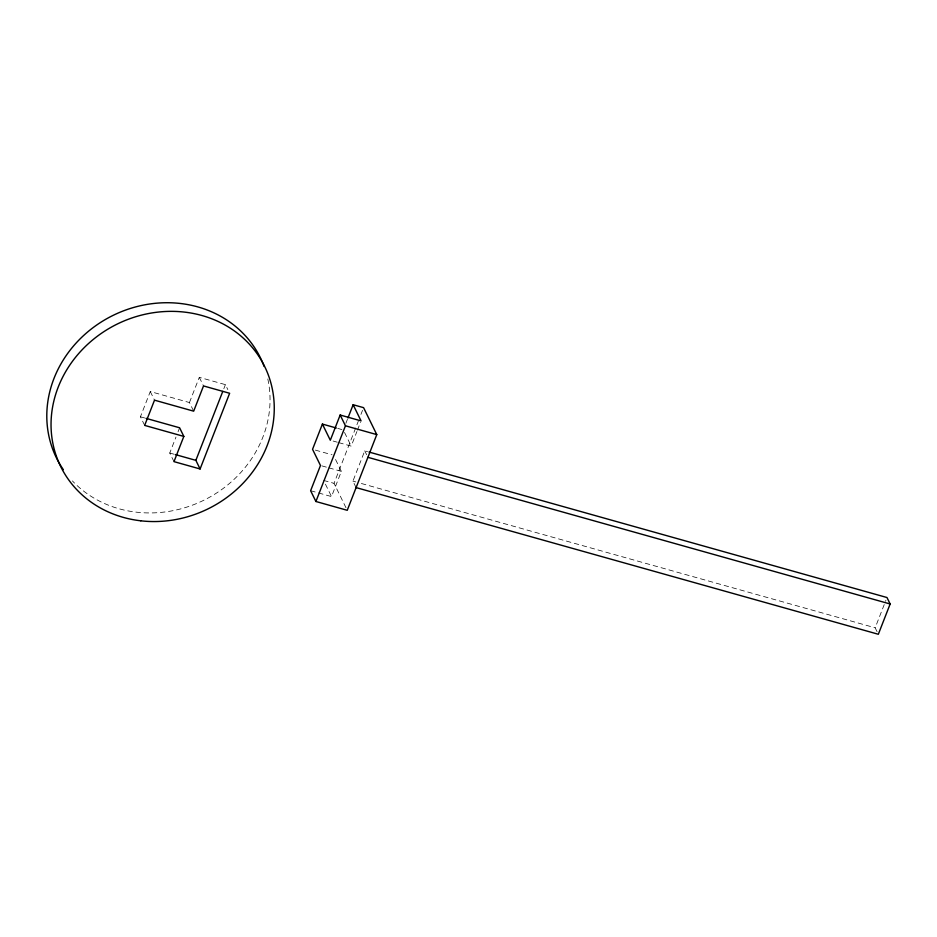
<?xml version="1.0" encoding="UTF-8"?>
<svg xmlns="http://www.w3.org/2000/svg" width="937" height="937" viewBox="0 0 937 937"><rect width="100%" height="100%" fill="white"/><g stroke="black" fill="none" stroke-linecap="round" stroke-linejoin="round"><path stroke-width="0.7" stroke-dasharray="4.68 3.51" d="M144.661 425.398L140.433 416.778L150.283 391.549L189.45 402.547L193.678 411.167M173.989 461.636L169.761 453.016L175.98 437.075M178.053 431.758L179.611 427.776M189.45 402.547L199.3 377.318L225.407 384.65L227.82 389.581M223.826 388.703L225.407 384.65M345.882 423.313L347.428 419.331M345.987 507.737L334.04 483.351L358.309 421.17M360.944 414.412L362.525 410.359M310.627 490.719L331.522 496.587L341.361 471.358L335.27 458.919M338.679 442.604L351.211 446.117L356.903 431.512M357.43 430.188L360.534 422.212M356.107 487.591L352.933 481.126L364.751 450.838L367.562 451.634M877.067 631.679L875.17 627.802L885.957 600.16M337.718 428.385L341.9 429.568M333.103 441.034L337.285 442.205M315.336 450.1L332.049 454.796M321.871 465.876L327.435 467.446M328.828 467.832L341.361 471.358M140.433 416.778L144.638 417.961M352.933 481.126L355.755 481.911M361.377 483.492L875.17 627.802M323.593 480.412L334.04 483.351M169.761 453.016L173.884 454.176M364.751 450.838L366.648 454.726M344.511 432.437L351.211 446.117M325.42 484.148L331.522 496.587M199.3 377.318L203.516 385.939M150.283 391.549L154.511 400.169M267.806 378.97A113.6 102.965 -26.1 0 1 206.55 498.859A113.6 102.965 -26.1 0 1 72.418 480.927"/><path stroke-width="1.41" d="M183.828 436.408L173.989 461.636L200.096 468.968L229.635 393.271L203.516 385.939L193.678 411.167L154.511 400.169L144.661 425.398L183.828 436.408L179.611 427.776L146.031 418.347M200.096 468.968L195.868 460.348L222.772 391.408M336.324 427.998L322.398 424.086L312.548 449.315L320.477 465.49L310.627 490.719L315.91 501.494L347.24 510.302L376.779 434.604L363.579 407.654L353.132 404.725L347.955 417.996M353.132 404.725L361.05 420.889L340.166 415.021L330.316 440.249L322.398 424.086M315.91 501.494L345.448 425.796L340.166 415.021M368.979 452.032L886.976 597.525L890.15 603.99L878.332 634.267L356.107 487.591M345.448 425.796L376.779 434.604M367.913 457.315L890.15 603.99M175.254 454.55L195.868 460.348M63.318 469.648A113.6 102.965 -26.1 0 1 110.988 316.437A113.6 102.965 -26.1 0 1 264.14 366.484M140.796 520.808A113.6 102.965 -26.1 0 0 268.357 375.105A113.6 102.965 -26.1 0 0 78.767 353.448A113.6 102.965 -26.1 0 0 140.796 520.808"/></g></svg>
